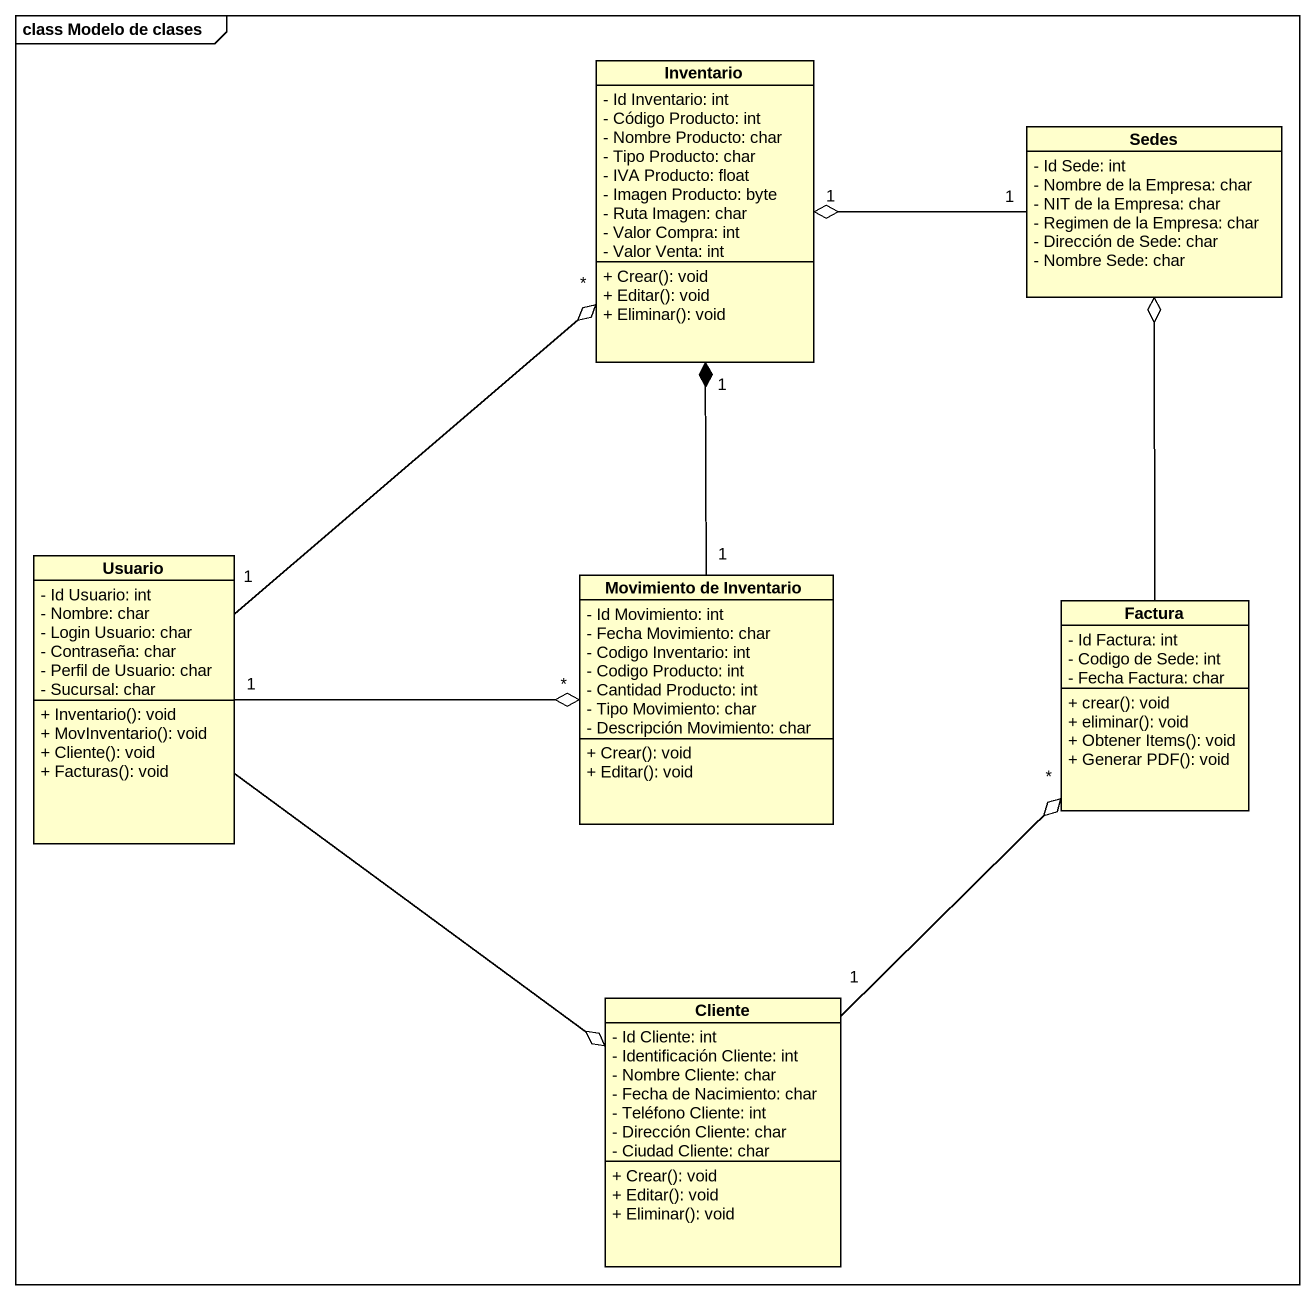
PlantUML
@startuml
mainframe class Modelo de clases
hide circle
hide empty members
skinparam classAttributeIconSize 0
class Inventario {
  - Id Inventario: int
  - Código Producto: int
  - Nombre Producto: char
  - Tipo Producto: char
  - IVA Producto: float
  - Imagen Producto: byte
  - Ruta Imagen: char
  - Valor Compra: int
  - Valor Venta: int
  + Crear(): void
  + Editar(): void
  + Eliminar(): void
}
class Sedes {
  - Id Sede: int
  - Nombre de la Empresa: char
  - NIT de la Empresa: char
  - Regimen de la Empresa: char
  - Dirección de Sede: char
  - Nombre Sede: char
}
class Usuario {
  - Id Usuario: int
  - Nombre: char
  - Login Usuario: char
  - Contraseña: char
  - Perfil de Usuario: char
  - Sucursal: char
  + Inventario(): void
  + MovInventario(): void
  + Cliente(): void
  + Facturas(): void
}
class "Movimiento de Inventario" as Movimiento_de_Inventario {
  - Id Movimiento: int
  - Fecha Movimiento: char
  - Codigo Inventario: int
  - Codigo Producto: int
  - Cantidad Producto: int
  - Tipo Movimiento: char
  - Descripción Movimiento: char
  + Crear(): void
  + Editar(): void
}
class Factura {
  - Id Factura: int
  - Codigo de Sede: int
  - Fecha Factura: char
  + crear(): void
  + eliminar(): void
  + Obtener Items(): void
  + Generar PDF(): void
}
class Cliente {
  - Id Cliente: int
  - Identificación Cliente: int
  - Nombre Cliente: char
  - Fecha de Nacimiento: char
  - Teléfono Cliente: int
  - Dirección Cliente: char
  - Ciudad Cliente: char
  + Crear(): void
  + Editar(): void
  + Eliminar(): void
}
Sedes "1" -left-o "1" Inventario
Usuario "1" -up-o "*" Inventario
Usuario "1" -right-o "*" Movimiento_de_Inventario
Usuario --o Cliente
Movimiento_de_Inventario "1" -up-* "1" Inventario
Factura -up-o Sedes
Cliente "1" -up-o "*" Factura
@enduml
